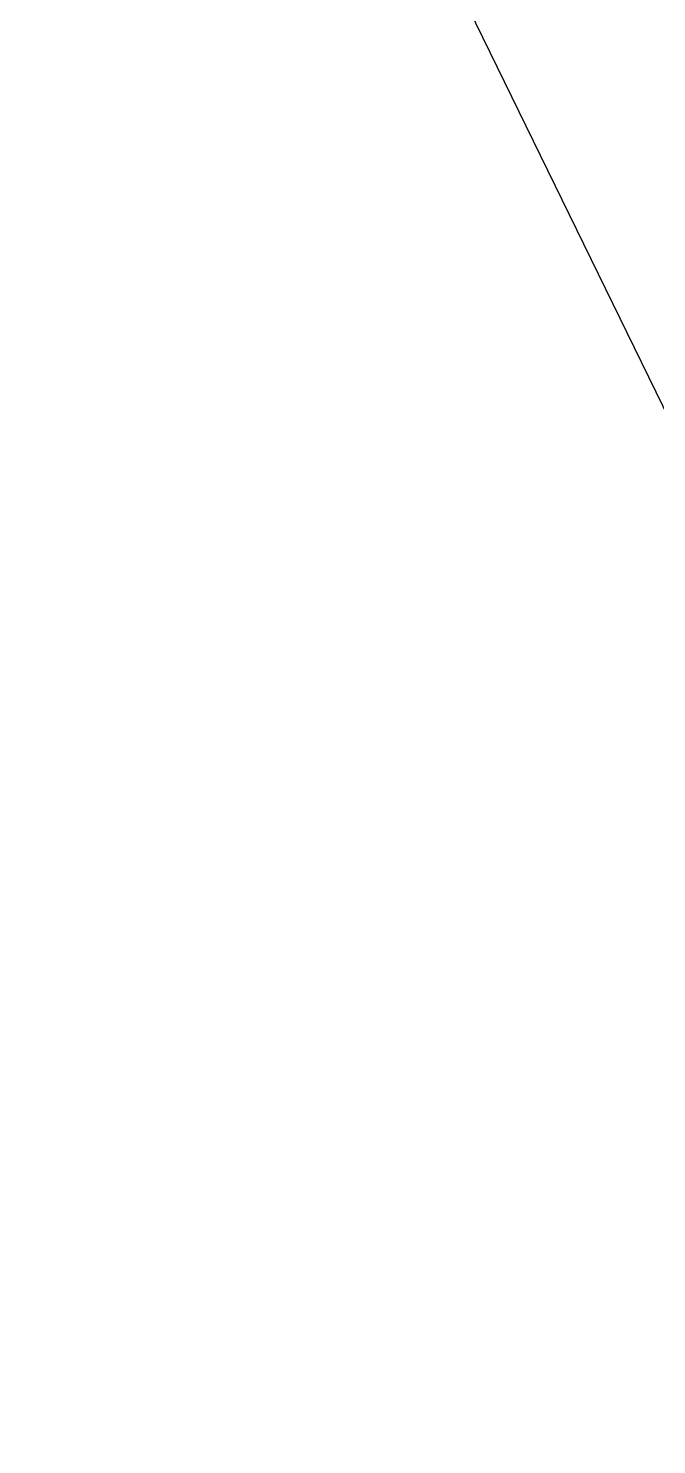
# Model space of a CAD drawing. Header units: metres. Extents: x 7511783 to 7512372, y 4692307 to 4692611.
# Drawn here: x 7511783.76 to 7511787.13, y 4692505.37 to 4692512.97 of the extents above; entities that cross this region are included whole.
import ezdxf

# ---------------------------------------------------------------- set-up
doc = ezdxf.new("R2010")
doc.units = ezdxf.units.M
for name, color, linetype, lineweight in [('A - Muret', 7, 'Continuous', 0), ('A - Muret_Pen_No__101', 252, 'Continuous', 0), ('A - Muret_Pen_No__7', 7, 'Continuous', 0), ('A - Pllaka Themel', 7, 'Continuous', 0), ('A - Pllaka Themel_Pen_No__42', 8, 'Continuous', 0)]:
    doc.layers.add(name, color=color, linetype=linetype, lineweight=lineweight)
pattern_1 = [(44.99999999999999, (0, 0), (-68.94290863686237, 68.94290863686243), []), (135.0000000000002, (0, 0), (68.94290863686219, 68.94290863686261), [])]

# ---------------------------------------------------------------- blocks, each defined once
blk = doc.blocks.new('Slab_1', base_point=(-1850.000000000003, -20500.83600967443))
at = {"layer": 'A - Pllaka Themel_Pen_No__42', "color": 8, "linetype": 'Continuous', "lineweight": 25, "flags": 128}
blk.add_lwpolyline([(-1850.000000000003, -20500.83600967443), (27400.0000000007, -20500.83534970144), (27400.0000000007, 1500), (-1000, 1500), (-999.9999999999993, -8550.830745419273), (-1850.000000000002, -8550.830745419273)], close=True, dxfattribs=at)
blk = doc.blocks.new('Wall_15', base_point=(0, 6.408165399173339e-12))
at = {"layer": 'A - Muret_Pen_No__101', "linetype": 'Continuous', "lineweight": 13}
h = blk.add_hatch(dxfattribs=at)
h.set_pattern_fill('CONCRETE_BLOCK', color=252, style=0, pattern_type=2)
h.set_pattern_definition(pattern_1)
h.paths.add_polyline_path([(-1.570762125364274e-12, -4900.000033771143), (249.9999749009003, -4900.000033771143), (249.9999749009003, -2199.999968968906), (-1.570762125364274e-12, -2199.999968968906)])
h = blk.add_hatch(dxfattribs=at)
h.set_pattern_fill('CONCRETE_BLOCK', color=252, style=0, pattern_type=2)
h.set_pattern_definition(pattern_1)
h.paths.add_polyline_path([(-1.570762125364274e-12, -8550.830750387211), (249.9999950320611, -8800.830745419275), (249.9999950320611, -6899.999994027645), (-1.570762125364274e-12, -6899.999994027645)])
at = {"layer": 'A - Muret_Pen_No__7', "color": 7, "linetype": 'Continuous', "lineweight": 35, "flags": 128}
for points in [[(-4.041334489747706e-13, -2200.000028613108), (-9.00115385673969e-13, -4899.999936311776)], [(249.9999999999991, -4900.000060477718), (249.9999999999996, -2200.000025361618)], [(-1.267509430196488e-12, -6899.999962323701), (-1.570762125364274e-12, -8550.830745419273)], [(249.9999999999984, -8800.830745419275), (249.9999999999987, -6899.999959072212)]]:
    blk.add_lwpolyline(points, dxfattribs=at)

msp = doc.modelspace()

# ---------------------------------------------------------------- block references
at = {"layer": 'A - Muret', "color": 7, "lineweight": 35, "xscale": 0.001, "yscale": 0.001, "zscale": 0.001, "rotation": 26.04594307934832}
msp.add_blockref('Wall_15', (7511785.317387125, 4692517.00769495), dxfattribs=at)
at = {"layer": 'A - Pllaka Themel', "color": 8, "linetype": 'Continuous', "lineweight": 25, "xscale": 0.001, "yscale": 0.001, "zscale": 0.001, "rotation": 26.04594307934832}
msp.add_blockref('Slab_1', (7511792.65701613, 4692497.776558136), dxfattribs=at)

doc.saveas('drawing.dxf')
